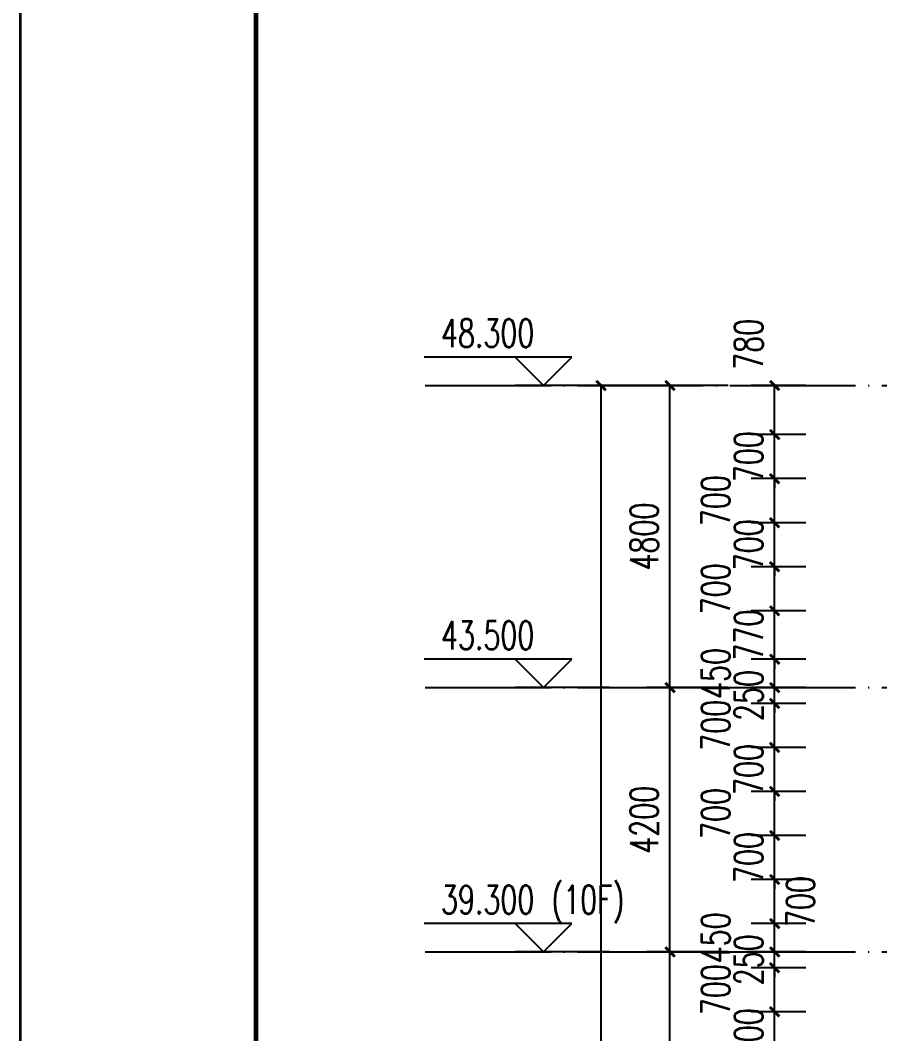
# Model space of a CAD drawing. Header units: millimetres. Extents: x 708158 to 1984082, y -168213 to -53.
# Drawn here: x 708158 to 721824, y -47957 to -31853 of the extents above; entities that cross this region are included whole.
import ezdxf

# ---------------------------------------------------------------- set-up
doc = ezdxf.new("R2010")
doc.units = ezdxf.units.MM
doc.header["$LTSCALE"] = 1000
doc.linetypes.add('DOTE', pattern=[2.42, 2, -0.2, 0.02, -0.2])
doc.layers.get('0').update_dxf_attribs({"color": 8})
for name, color, linetype in [('A-AXIS', 1, 'DOTE'), ('DIM_ELEV', 3, 'Continuous'), ('PUB_DIM', 3, 'Continuous'), ('PUB_TEXT', 7, 'Continuous')]:
    doc.layers.add(name, color=color, linetype=linetype)
doc.layers.add('图框', color=4, linetype='Continuous', lineweight=35)
doc.styles.add('_TCH_DIM', font='SIMPLEX', dxfattribs={"bigfont": 'GBCBIG'})
doc.styles.add('_TCH_DIM_T3', font='SIMPLEX', dxfattribs={"width": 0.705882, "bigfont": 'GBCBIG'})
doc.dimstyles.new('_TCH_ARCH&&150', dxfattribs={"dimtxt": 446.25, "dimasz": 150, "dimexe": 375, "dimexo": 450, "dimgap": 189.375, "dimtad": 1, "dimdec": 0, "dimzin": 0, "dimdsep": 46, "dimtxsty": '_TCH_DIM_T3', "dimblk": 'ARCHTICK', "dimcen": 0.09, "dimclrt": 7, "dimazin": 2, "dimtfac": 1, "dimtdec": 0, "dimtix": 1, "dimtmove": 2, "dimatfit": 3, "dimfxl": 1, "dimtolj": 1, "dimtzin": 0, "dimarcsym": 0})

# ---------------------------------------------------------------- blocks, each defined once
blk = doc.blocks.new('A$C998f5811')
at = {"layer": '图框', "color": 4}
blk.add_line((-126150, 89100), (-126150, 0), dxfattribs=at)
at = {"layer": '图框', "color": 4, "const_width": 74.2}
blk.add_lwpolyline([(-122400, 1500), (-1500, 1500), (-1500, 87600), (-122400, 87600)], close=True, dxfattribs=at)
blk = doc.blocks.new('_ArchTick')
at = {"color": 0, "linetype": 'ByBlock', "const_width": 0.3}
blk.add_lwpolyline([(-0.5, -0.5), (0.5, 0.5)], dxfattribs=at)
blk = doc.blocks.new('*D175')
at = {"layer": 'Defpoints', "color": 0, "transparency": 16777216}
for p in [(717393, -37657), (719866, -37657), (719866, -85957)]:
    blk.add_point(p, dxfattribs=at)
at = {"layer": 'PUB_DIM', "color": 0, "lineweight": -2, "transparency": 16777216}
for p, q in [((719416, -37657), (717018, -37657)), ((717393, -85957), (717393, -37657)), ((719416, -85957), (717018, -85957))]:
    blk.add_line(p, q, dxfattribs=at)
at = {"layer": 'PUB_DIM', "color": 0, "lineweight": -2, "transparency": 16777216, "xscale": 150, "yscale": 150, "zscale": 150}
for p, rotation in [((717393, -37657), 90), ((717393, -85957), 270)]:
    blk.add_blockref('_ArchTick', p, dxfattribs=dict(at, rotation=rotation))
at = {"layer": 'PUB_DIM', "color": 7, "transparency": 16777216, "insert": (716980, -61807), "char_height": 446.2, "attachment_point": 5, "rotation": 90, "style": '_TCH_DIM_T3'}
blk.add_mtext('\\A1;48300', dxfattribs=at)
blk = doc.blocks.new('*D184')
at = {"layer": 'Defpoints', "color": 0, "transparency": 16777216}
for p in [(718489, -46657), (719866, -46657), (719866, -50857)]:
    blk.add_point(p, dxfattribs=at)
at = {"layer": 'PUB_DIM', "color": 0, "lineweight": -2, "transparency": 16777216}
for p, q in [((719416, -46657), (718114, -46657)), ((718489, -50857), (718489, -46657)), ((719416, -50857), (718114, -50857))]:
    blk.add_line(p, q, dxfattribs=at)
at = {"layer": 'PUB_DIM', "color": 0, "lineweight": -2, "transparency": 16777216, "xscale": 150, "yscale": 150, "zscale": 150}
for p, rotation in [((718489, -46657), 90), ((718489, -50857), 270)]:
    blk.add_blockref('_ArchTick', p, dxfattribs=dict(at, rotation=rotation))
at = {"layer": 'PUB_DIM', "color": 7, "transparency": 16777216, "insert": (718077, -48757), "char_height": 446.2, "attachment_point": 5, "rotation": 90, "style": '_TCH_DIM_T3'}
blk.add_mtext('\\A1;4200', dxfattribs=at)
blk = doc.blocks.new('*D185')
at = {"layer": 'Defpoints', "color": 0, "transparency": 16777216}
for p in [(718489, -42457), (719866, -42457), (719866, -46657)]:
    blk.add_point(p, dxfattribs=at)
at = {"layer": 'PUB_DIM', "color": 0, "lineweight": -2, "transparency": 16777216}
for p, q in [((719416, -42457), (718114, -42457)), ((718489, -46657), (718489, -42457)), ((719416, -46657), (718114, -46657))]:
    blk.add_line(p, q, dxfattribs=at)
at = {"layer": 'PUB_DIM', "color": 0, "lineweight": -2, "transparency": 16777216, "xscale": 150, "yscale": 150, "zscale": 150}
for p, rotation in [((718489, -42457), 90), ((718489, -46657), 270)]:
    blk.add_blockref('_ArchTick', p, dxfattribs=dict(at, rotation=rotation))
at = {"layer": 'PUB_DIM', "color": 7, "transparency": 16777216, "insert": (718077, -44557), "char_height": 446.2, "attachment_point": 5, "rotation": 90, "style": '_TCH_DIM_T3'}
blk.add_mtext('\\A1;4200', dxfattribs=at)
blk = doc.blocks.new('*D186')
at = {"layer": 'Defpoints', "color": 0, "transparency": 16777216}
for p in [(718489, -37657), (719866, -37657), (719866, -42457)]:
    blk.add_point(p, dxfattribs=at)
at = {"layer": 'PUB_DIM', "color": 0, "lineweight": -2, "transparency": 16777216}
for p, q in [((719416, -37657), (718114, -37657)), ((718489, -42457), (718489, -37657)), ((719416, -42457), (718114, -42457))]:
    blk.add_line(p, q, dxfattribs=at)
at = {"layer": 'PUB_DIM', "color": 0, "lineweight": -2, "transparency": 16777216, "xscale": 150, "yscale": 150, "zscale": 150}
for p, rotation in [((718489, -37657), 90), ((718489, -42457), 270)]:
    blk.add_blockref('_ArchTick', p, dxfattribs=dict(at, rotation=rotation))
at = {"layer": 'PUB_DIM', "color": 7, "transparency": 16777216, "insert": (718077, -40057), "char_height": 446.2, "attachment_point": 5, "rotation": 90, "style": '_TCH_DIM_T3'}
blk.add_mtext('\\A1;4800', dxfattribs=at)
blk = doc.blocks.new('*D246')
at = {"layer": 'Defpoints', "color": 0, "transparency": 16777216}
for p in [(720153, -47607), (721100, -47607), (721100, -48307)]:
    blk.add_point(p, dxfattribs=at)
at = {"layer": 'PUB_DIM', "color": 0, "lineweight": -2, "transparency": 16777216}
for p, q in [((720153, -47607), (720153, -47457)), ((720650, -47607), (719778, -47607)), ((720153, -48307), (720153, -47607)), ((720650, -48307), (719778, -48307)), ((720153, -48307), (720153, -48457))]:
    blk.add_line(p, q, dxfattribs=at)
at = {"layer": 'PUB_DIM', "color": 0, "lineweight": -2, "transparency": 16777216, "xscale": 150, "yscale": 150, "zscale": 150}
for p, rotation in [((720153, -47607), 270), ((720153, -48307), 90)]:
    blk.add_blockref('_ArchTick', p, dxfattribs=dict(at, rotation=rotation))
at = {"layer": 'PUB_DIM', "color": 7, "transparency": 16777216, "insert": (719740, -47957), "char_height": 446.2, "attachment_point": 5, "rotation": 90, "style": '_TCH_DIM_T3'}
blk.add_mtext('\\A1;700', dxfattribs=at)
blk = doc.blocks.new('*D247')
at = {"layer": 'Defpoints', "color": 0, "transparency": 16777216}
for p in [(720153, -46907), (721100, -46907), (721100, -47607)]:
    blk.add_point(p, dxfattribs=at)
at = {"layer": 'PUB_DIM', "color": 0, "lineweight": -2, "transparency": 16777216}
for p, q in [((720650, -46907), (719778, -46907)), ((720153, -47607), (720153, -46907)), ((720650, -47607), (719778, -47607))]:
    blk.add_line(p, q, dxfattribs=at)
at = {"layer": 'PUB_DIM', "color": 0, "lineweight": -2, "transparency": 16777216, "xscale": 150, "yscale": 150, "zscale": 150}
for p, rotation in [((720153, -46907), 90), ((720153, -47607), 270)]:
    blk.add_blockref('_ArchTick', p, dxfattribs=dict(at, rotation=rotation))
at = {"layer": 'PUB_DIM', "color": 7, "transparency": 16777216, "insert": (719215, -47257), "char_height": 446.2, "attachment_point": 5, "rotation": 90, "style": '_TCH_DIM_T3'}
blk.add_mtext('\\A1;700', dxfattribs=at)
blk = doc.blocks.new('*D248')
at = {"layer": 'Defpoints', "color": 0, "transparency": 16777216}
for p in [(720153, -46657), (721100, -46657), (721100, -46907)]:
    blk.add_point(p, dxfattribs=at)
at = {"layer": 'PUB_DIM', "color": 0, "lineweight": -2, "transparency": 16777216}
for p, q in [((720153, -46657), (720153, -46507)), ((720650, -46657), (719778, -46657)), ((720153, -46907), (720153, -46657)), ((720650, -46907), (719778, -46907)), ((720153, -46907), (720153, -47057))]:
    blk.add_line(p, q, dxfattribs=at)
at = {"layer": 'PUB_DIM', "color": 0, "lineweight": -2, "transparency": 16777216, "xscale": 150, "yscale": 150, "zscale": 150}
for p, rotation in [((720153, -46657), 270), ((720153, -46907), 90)]:
    blk.add_blockref('_ArchTick', p, dxfattribs=dict(at, rotation=rotation))
at = {"layer": 'PUB_DIM', "color": 7, "transparency": 16777216, "insert": (719740, -46782), "char_height": 446.2, "attachment_point": 5, "rotation": 90, "style": '_TCH_DIM_T3'}
blk.add_mtext('\\A1;250', dxfattribs=at)
blk = doc.blocks.new('*D249')
at = {"layer": 'Defpoints', "color": 0, "transparency": 16777216}
for p in [(720153, -46207), (721100, -46207), (721100, -46657)]:
    blk.add_point(p, dxfattribs=at)
at = {"layer": 'PUB_DIM', "color": 0, "lineweight": -2, "transparency": 16777216}
for p, q in [((720650, -46207), (719778, -46207)), ((720153, -46657), (720153, -46207)), ((720650, -46657), (719778, -46657))]:
    blk.add_line(p, q, dxfattribs=at)
at = {"layer": 'PUB_DIM', "color": 0, "lineweight": -2, "transparency": 16777216, "xscale": 150, "yscale": 150, "zscale": 150}
for p, rotation in [((720153, -46207), 90), ((720153, -46657), 270)]:
    blk.add_blockref('_ArchTick', p, dxfattribs=dict(at, rotation=rotation))
at = {"layer": 'PUB_DIM', "color": 7, "transparency": 16777216, "insert": (719215, -46432), "char_height": 446.2, "attachment_point": 5, "rotation": 90, "style": '_TCH_DIM_T3'}
blk.add_mtext('\\A1;450', dxfattribs=at)
blk = doc.blocks.new('*D250')
at = {"layer": 'Defpoints', "color": 0, "transparency": 16777216}
for p in [(720153, -45507), (721100, -45507), (721100, -46207)]:
    blk.add_point(p, dxfattribs=at)
at = {"layer": 'PUB_DIM', "color": 0, "lineweight": -2, "transparency": 16777216}
for p, q in [((720650, -45507), (719778, -45507)), ((720153, -46207), (720153, -45507)), ((720650, -46207), (719778, -46207))]:
    blk.add_line(p, q, dxfattribs=at)
at = {"layer": 'PUB_DIM', "color": 0, "lineweight": -2, "transparency": 16777216, "xscale": 150, "yscale": 150, "zscale": 150}
for p, rotation in [((720153, -45507), 90), ((720153, -46207), 270)]:
    blk.add_blockref('_ArchTick', p, dxfattribs=dict(at, rotation=rotation))
at = {"layer": 'PUB_DIM', "color": 7, "transparency": 16777216, "insert": (720565, -45857), "char_height": 446.2, "attachment_point": 5, "rotation": 90, "style": '_TCH_DIM_T3'}
blk.add_mtext('\\A1;700', dxfattribs=at)
blk = doc.blocks.new('*D251')
at = {"layer": 'Defpoints', "color": 0, "transparency": 16777216}
for p in [(720153, -44807), (721100, -44807), (721100, -45507)]:
    blk.add_point(p, dxfattribs=at)
at = {"layer": 'PUB_DIM', "color": 0, "lineweight": -2, "transparency": 16777216}
for p, q in [((720153, -44807), (720153, -44657)), ((720650, -44807), (719778, -44807)), ((720153, -45507), (720153, -44807)), ((720650, -45507), (719778, -45507)), ((720153, -45507), (720153, -45657))]:
    blk.add_line(p, q, dxfattribs=at)
at = {"layer": 'PUB_DIM', "color": 0, "lineweight": -2, "transparency": 16777216, "xscale": 150, "yscale": 150, "zscale": 150}
for p, rotation in [((720153, -44807), 270), ((720153, -45507), 90)]:
    blk.add_blockref('_ArchTick', p, dxfattribs=dict(at, rotation=rotation))
at = {"layer": 'PUB_DIM', "color": 7, "transparency": 16777216, "insert": (719740, -45157), "char_height": 446.2, "attachment_point": 5, "rotation": 90, "style": '_TCH_DIM_T3'}
blk.add_mtext('\\A1;700', dxfattribs=at)
blk = doc.blocks.new('*D252')
at = {"layer": 'Defpoints', "color": 0, "transparency": 16777216}
for p in [(720153, -44107), (721100, -44107), (721100, -44807)]:
    blk.add_point(p, dxfattribs=at)
at = {"layer": 'PUB_DIM', "color": 0, "lineweight": -2, "transparency": 16777216}
for p, q in [((720650, -44107), (719778, -44107)), ((720153, -44807), (720153, -44107)), ((720650, -44807), (719778, -44807))]:
    blk.add_line(p, q, dxfattribs=at)
at = {"layer": 'PUB_DIM', "color": 0, "lineweight": -2, "transparency": 16777216, "xscale": 150, "yscale": 150, "zscale": 150}
for p, rotation in [((720153, -44107), 90), ((720153, -44807), 270)]:
    blk.add_blockref('_ArchTick', p, dxfattribs=dict(at, rotation=rotation))
at = {"layer": 'PUB_DIM', "color": 7, "transparency": 16777216, "insert": (719215, -44457), "char_height": 446.2, "attachment_point": 5, "rotation": 90, "style": '_TCH_DIM_T3'}
blk.add_mtext('\\A1;700', dxfattribs=at)
blk = doc.blocks.new('*D253')
at = {"layer": 'Defpoints', "color": 0, "transparency": 16777216}
for p in [(720153, -43407), (721100, -43407), (721100, -44107)]:
    blk.add_point(p, dxfattribs=at)
at = {"layer": 'PUB_DIM', "color": 0, "lineweight": -2, "transparency": 16777216}
for p, q in [((720153, -43407), (720153, -43257)), ((720650, -43407), (719778, -43407)), ((720153, -44107), (720153, -43407)), ((720650, -44107), (719778, -44107)), ((720153, -44107), (720153, -44257))]:
    blk.add_line(p, q, dxfattribs=at)
at = {"layer": 'PUB_DIM', "color": 0, "lineweight": -2, "transparency": 16777216, "xscale": 150, "yscale": 150, "zscale": 150}
for p, rotation in [((720153, -43407), 270), ((720153, -44107), 90)]:
    blk.add_blockref('_ArchTick', p, dxfattribs=dict(at, rotation=rotation))
at = {"layer": 'PUB_DIM', "color": 7, "transparency": 16777216, "insert": (719740, -43757), "char_height": 446.2, "attachment_point": 5, "rotation": 90, "style": '_TCH_DIM_T3'}
blk.add_mtext('\\A1;700', dxfattribs=at)
blk = doc.blocks.new('*D254')
at = {"layer": 'Defpoints', "color": 0, "transparency": 16777216}
for p in [(720153, -42707), (721100, -42707), (721100, -43407)]:
    blk.add_point(p, dxfattribs=at)
at = {"layer": 'PUB_DIM', "color": 0, "lineweight": -2, "transparency": 16777216}
for p, q in [((720650, -42707), (719778, -42707)), ((720153, -43407), (720153, -42707)), ((720650, -43407), (719778, -43407))]:
    blk.add_line(p, q, dxfattribs=at)
at = {"layer": 'PUB_DIM', "color": 0, "lineweight": -2, "transparency": 16777216, "xscale": 150, "yscale": 150, "zscale": 150}
for p, rotation in [((720153, -42707), 90), ((720153, -43407), 270)]:
    blk.add_blockref('_ArchTick', p, dxfattribs=dict(at, rotation=rotation))
at = {"layer": 'PUB_DIM', "color": 7, "transparency": 16777216, "insert": (719215, -43057), "char_height": 446.2, "attachment_point": 5, "rotation": 90, "style": '_TCH_DIM_T3'}
blk.add_mtext('\\A1;700', dxfattribs=at)
blk = doc.blocks.new('*D255')
at = {"layer": 'Defpoints', "color": 0, "transparency": 16777216}
for p in [(720153, -42457), (721100, -42457), (721100, -42707)]:
    blk.add_point(p, dxfattribs=at)
at = {"layer": 'PUB_DIM', "color": 0, "lineweight": -2, "transparency": 16777216}
for p, q in [((720153, -42457), (720153, -42307)), ((720650, -42457), (719778, -42457)), ((720153, -42707), (720153, -42457)), ((720650, -42707), (719778, -42707)), ((720153, -42707), (720153, -42857))]:
    blk.add_line(p, q, dxfattribs=at)
at = {"layer": 'PUB_DIM', "color": 0, "lineweight": -2, "transparency": 16777216, "xscale": 150, "yscale": 150, "zscale": 150}
for p, rotation in [((720153, -42457), 270), ((720153, -42707), 90)]:
    blk.add_blockref('_ArchTick', p, dxfattribs=dict(at, rotation=rotation))
at = {"layer": 'PUB_DIM', "color": 7, "transparency": 16777216, "insert": (719740, -42582), "char_height": 446.2, "attachment_point": 5, "rotation": 90, "style": '_TCH_DIM_T3'}
blk.add_mtext('\\A1;250', dxfattribs=at)
blk = doc.blocks.new('*D256')
at = {"layer": 'Defpoints', "color": 0, "transparency": 16777216}
for p in [(720153, -42007), (721100, -42007), (721100, -42457)]:
    blk.add_point(p, dxfattribs=at)
at = {"layer": 'PUB_DIM', "color": 0, "lineweight": -2, "transparency": 16777216}
for p, q in [((720650, -42007), (719778, -42007)), ((720153, -42457), (720153, -42007)), ((720650, -42457), (719778, -42457))]:
    blk.add_line(p, q, dxfattribs=at)
at = {"layer": 'PUB_DIM', "color": 0, "lineweight": -2, "transparency": 16777216, "xscale": 150, "yscale": 150, "zscale": 150}
for p, rotation in [((720153, -42007), 90), ((720153, -42457), 270)]:
    blk.add_blockref('_ArchTick', p, dxfattribs=dict(at, rotation=rotation))
at = {"layer": 'PUB_DIM', "color": 7, "transparency": 16777216, "insert": (719215, -42232), "char_height": 446.2, "attachment_point": 5, "rotation": 90, "style": '_TCH_DIM_T3'}
blk.add_mtext('\\A1;450', dxfattribs=at)
blk = doc.blocks.new('*D257')
at = {"layer": 'Defpoints', "color": 0, "transparency": 16777216}
for p in [(720153, -41237), (721100, -41237), (721100, -42007)]:
    blk.add_point(p, dxfattribs=at)
at = {"layer": 'PUB_DIM', "color": 0, "lineweight": -2, "transparency": 16777216}
for p, q in [((720153, -41237), (720153, -41087)), ((720650, -41237), (719778, -41237)), ((720153, -42007), (720153, -41237)), ((720650, -42007), (719778, -42007)), ((720153, -42007), (720153, -42157))]:
    blk.add_line(p, q, dxfattribs=at)
at = {"layer": 'PUB_DIM', "color": 0, "lineweight": -2, "transparency": 16777216, "xscale": 150, "yscale": 150, "zscale": 150}
for p, rotation in [((720153, -41237), 270), ((720153, -42007), 90)]:
    blk.add_blockref('_ArchTick', p, dxfattribs=dict(at, rotation=rotation))
at = {"layer": 'PUB_DIM', "color": 7, "transparency": 16777216, "insert": (719740, -41622), "char_height": 446.2, "attachment_point": 5, "rotation": 90, "style": '_TCH_DIM_T3'}
blk.add_mtext('\\A1;770', dxfattribs=at)
blk = doc.blocks.new('*D258')
at = {"layer": 'Defpoints', "color": 0, "transparency": 16777216}
for p in [(720153, -40537), (721100, -40537), (721100, -41237)]:
    blk.add_point(p, dxfattribs=at)
at = {"layer": 'PUB_DIM', "color": 0, "lineweight": -2, "transparency": 16777216}
for p, q in [((720650, -40537), (719778, -40537)), ((720153, -41237), (720153, -40537)), ((720650, -41237), (719778, -41237))]:
    blk.add_line(p, q, dxfattribs=at)
at = {"layer": 'PUB_DIM', "color": 0, "lineweight": -2, "transparency": 16777216, "xscale": 150, "yscale": 150, "zscale": 150}
for p, rotation in [((720153, -40537), 90), ((720153, -41237), 270)]:
    blk.add_blockref('_ArchTick', p, dxfattribs=dict(at, rotation=rotation))
at = {"layer": 'PUB_DIM', "color": 7, "transparency": 16777216, "insert": (719215, -40887), "char_height": 446.2, "attachment_point": 5, "rotation": 90, "style": '_TCH_DIM_T3'}
blk.add_mtext('\\A1;700', dxfattribs=at)
blk = doc.blocks.new('*D259')
at = {"layer": 'Defpoints', "color": 0, "transparency": 16777216}
for p in [(720153, -39837), (721100, -39837), (721100, -40537)]:
    blk.add_point(p, dxfattribs=at)
at = {"layer": 'PUB_DIM', "color": 0, "lineweight": -2, "transparency": 16777216}
for p, q in [((720153, -39837), (720153, -39687)), ((720650, -39837), (719778, -39837)), ((720153, -40537), (720153, -39837)), ((720650, -40537), (719778, -40537)), ((720153, -40537), (720153, -40687))]:
    blk.add_line(p, q, dxfattribs=at)
at = {"layer": 'PUB_DIM', "color": 0, "lineweight": -2, "transparency": 16777216, "xscale": 150, "yscale": 150, "zscale": 150}
for p, rotation in [((720153, -39837), 270), ((720153, -40537), 90)]:
    blk.add_blockref('_ArchTick', p, dxfattribs=dict(at, rotation=rotation))
at = {"layer": 'PUB_DIM', "color": 7, "transparency": 16777216, "insert": (719740, -40187), "char_height": 446.2, "attachment_point": 5, "rotation": 90, "style": '_TCH_DIM_T3'}
blk.add_mtext('\\A1;700', dxfattribs=at)
blk = doc.blocks.new('*D260')
at = {"layer": 'Defpoints', "color": 0, "transparency": 16777216}
for p in [(720153, -39137), (721100, -39137), (721100, -39837)]:
    blk.add_point(p, dxfattribs=at)
at = {"layer": 'PUB_DIM', "color": 0, "lineweight": -2, "transparency": 16777216}
for p, q in [((720650, -39137), (719778, -39137)), ((720153, -39837), (720153, -39137)), ((720650, -39837), (719778, -39837))]:
    blk.add_line(p, q, dxfattribs=at)
at = {"layer": 'PUB_DIM', "color": 0, "lineweight": -2, "transparency": 16777216, "xscale": 150, "yscale": 150, "zscale": 150}
for p, rotation in [((720153, -39137), 90), ((720153, -39837), 270)]:
    blk.add_blockref('_ArchTick', p, dxfattribs=dict(at, rotation=rotation))
at = {"layer": 'PUB_DIM', "color": 7, "transparency": 16777216, "insert": (719215, -39487), "char_height": 446.2, "attachment_point": 5, "rotation": 90, "style": '_TCH_DIM_T3'}
blk.add_mtext('\\A1;700', dxfattribs=at)
blk = doc.blocks.new('*D261')
at = {"layer": 'Defpoints', "color": 0, "transparency": 16777216}
for p in [(720153, -38437), (721100, -38437), (721100, -39137)]:
    blk.add_point(p, dxfattribs=at)
at = {"layer": 'PUB_DIM', "color": 0, "lineweight": -2, "transparency": 16777216}
for p, q in [((720153, -38437), (720153, -38287)), ((720650, -38437), (719778, -38437)), ((720153, -39137), (720153, -38437)), ((720650, -39137), (719778, -39137)), ((720153, -39137), (720153, -39287))]:
    blk.add_line(p, q, dxfattribs=at)
at = {"layer": 'PUB_DIM', "color": 0, "lineweight": -2, "transparency": 16777216, "xscale": 150, "yscale": 150, "zscale": 150}
for p, rotation in [((720153, -38437), 270), ((720153, -39137), 90)]:
    blk.add_blockref('_ArchTick', p, dxfattribs=dict(at, rotation=rotation))
at = {"layer": 'PUB_DIM', "color": 7, "transparency": 16777216, "insert": (719740, -38787), "char_height": 446.2, "attachment_point": 5, "rotation": 90, "style": '_TCH_DIM_T3'}
blk.add_mtext('\\A1;700', dxfattribs=at)
blk = doc.blocks.new('*D262')
at = {"layer": 'Defpoints', "color": 0, "transparency": 16777216}
for p in [(720153, -37657), (721100, -37657), (721100, -38437)]:
    blk.add_point(p, dxfattribs=at)
at = {"layer": 'PUB_DIM', "color": 0, "lineweight": -2, "transparency": 16777216}
for p, q in [((720650, -37657), (719778, -37657)), ((720153, -38437), (720153, -37657)), ((720650, -38437), (719778, -38437))]:
    blk.add_line(p, q, dxfattribs=at)
at = {"layer": 'PUB_DIM', "color": 0, "lineweight": -2, "transparency": 16777216, "xscale": 150, "yscale": 150, "zscale": 150}
for p, rotation in [((720153, -37657), 90), ((720153, -38437), 270)]:
    blk.add_blockref('_ArchTick', p, dxfattribs=dict(at, rotation=rotation))
at = {"layer": 'PUB_DIM', "color": 7, "transparency": 16777216, "insert": (719740, -37002), "char_height": 446.2, "attachment_point": 5, "rotation": 90, "style": '_TCH_DIM_T3'}
blk.add_mtext('\\A1;780', dxfattribs=at)

msp = doc.modelspace()

# ---------------------------------------------------------------- linework, layer by layer
at = {"layer": 'A-AXIS'}
for p, q in [((714598, -37656.7), (825203.3, -37656.7)), ((714598, -42456.7), (825203.3, -42456.7)), ((714598, -46656.7), (825203.3, -46656.7))]:
    msp.add_line(p, q, dxfattribs=at)
at = {"layer": 'DIM_ELEV'}
for p, q in [((716928, -37206.7), (714580.5, -37206.7)), ((716478, -37656.7), (716028, -37206.7)), ((716478, -37656.7), (716928, -37206.7)), ((717528, -37656.7), (716028, -37656.7)), ((716928, -42006.7), (714580.5, -42006.7)), ((716478, -42456.7), (716028, -42006.7)), ((716478, -42456.7), (716928, -42006.7)), ((717528, -42456.7), (716028, -42456.7)), ((716928, -46206.7), (714580.5, -46206.7)), ((716478, -46656.7), (716028, -46206.7)), ((716478, -46656.7), (716928, -46206.7)), ((717528, -46656.7), (716028, -46656.7))]:
    msp.add_line(p, q, dxfattribs=at)

# ---------------------------------------------------------------- block references
msp.add_blockref('A$C998f5811', (834307.6, -107699.9))

# ---------------------------------------------------------------- texts
at = {"layer": 'PUB_TEXT', "style": '_TCH_DIM', "width": 0.705882}
for s, p in [('48.300', (714847.5, -37049.2)), ('43.500', (714847.5, -41849.2)), ('(10F)', (716602.5, -46049.2)), ('39.300', (714847.5, -46049.2))]:
    msp.add_text(s, height=446.25, dxfattribs=at).set_placement(p)

# ---------------------------------------------------------------- dimensions: what is measured, and where the dimension line sits
at = {"layer": 'PUB_DIM'}
for base, p1, p2, picture, middle in [((720152.7, -37656.7), (721100.5, -38436.7), (721100.5, -37656.7), '*D262', (719740.2, -37001.7)), ((720152.7, -39136.7), (721100.5, -39836.7), (721100.5, -39136.7), '*D260', (719215.2, -39486.7)), ((720152.7, -40536.7), (721100.5, -41236.7), (721100.5, -40536.7), '*D258', (719215.2, -40886.7)), ((720152.7, -42006.7), (721100.5, -42456.7), (721100.5, -42006.7), '*D256', (719215.2, -42231.7)), ((720152.7, -42706.7), (721100.5, -43406.7), (721100.5, -42706.7), '*D254', (719215.2, -43056.7)), ((720152.7, -44106.7), (721100.5, -44806.7), (721100.5, -44106.7), '*D252', (719215.2, -44456.7)), ((720152.7, -45506.7), (721100.5, -46206.7), (721100.5, -45506.7), '*D250', (720565.2, -45856.7)), ((720152.7, -46206.7), (721100.5, -46656.7), (721100.5, -46206.7), '*D249', (719215.2, -46431.7)), ((720152.7, -46906.7), (721100.5, -47606.7), (721100.5, -46906.7), '*D247', (719215.2, -47256.7))]:
    dim = msp.add_linear_dim(base=base, p1=p1, p2=p2, angle=90, dimstyle='_TCH_ARCH&&150', dxfattribs=at)
    dim.commit()
    dim.dimension.update_dxf_attribs({"geometry": picture, "text_midpoint": middle, "dimtype": 129})
for p1, p2, distance, picture, middle in [((719865.9, -85956.7), (719865.9, -37656.7), 2473.1, '*D175', (716980.3, -61806.7)), ((719865.9, -42456.7), (719865.9, -37656.7), 1376.7, '*D186', (718076.7, -40056.7)), ((721100.5, -39136.7), (721100.5, -38436.7), 947.8, '*D261', (719740.2, -38786.7)), ((721100.5, -40536.7), (721100.5, -39836.7), 947.8, '*D259', (719740.2, -40186.7)), ((721100.5, -42006.7), (721100.5, -41236.7), 947.8, '*D257', (719740.2, -41621.7)), ((721100.5, -42706.7), (721100.5, -42456.7), 947.8, '*D255', (719740.2, -42581.7)), ((719865.9, -46656.7), (719865.9, -42456.7), 1376.7, '*D185', (718076.7, -44556.7)), ((721100.5, -44106.7), (721100.5, -43406.7), 947.8, '*D253', (719740.2, -43756.7)), ((721100.5, -45506.7), (721100.5, -44806.7), 947.8, '*D251', (719740.2, -45156.7)), ((721100.5, -46906.7), (721100.5, -46656.7), 947.8, '*D248', (719740.2, -46781.7)), ((719865.9, -50856.7), (719865.9, -46656.7), 1376.7, '*D184', (718076.7, -48756.7)), ((721100.5, -48306.7), (721100.5, -47606.7), 947.8, '*D246', (719740.2, -47956.7))]:
    dim = msp.add_aligned_dim(p1=p1, p2=p2, distance=distance, dimstyle='_TCH_ARCH&&150', dxfattribs=at)
    dim.commit()
    dim.dimension.update_dxf_attribs({"geometry": picture, "text_midpoint": middle})

doc.saveas('drawing.dxf')
